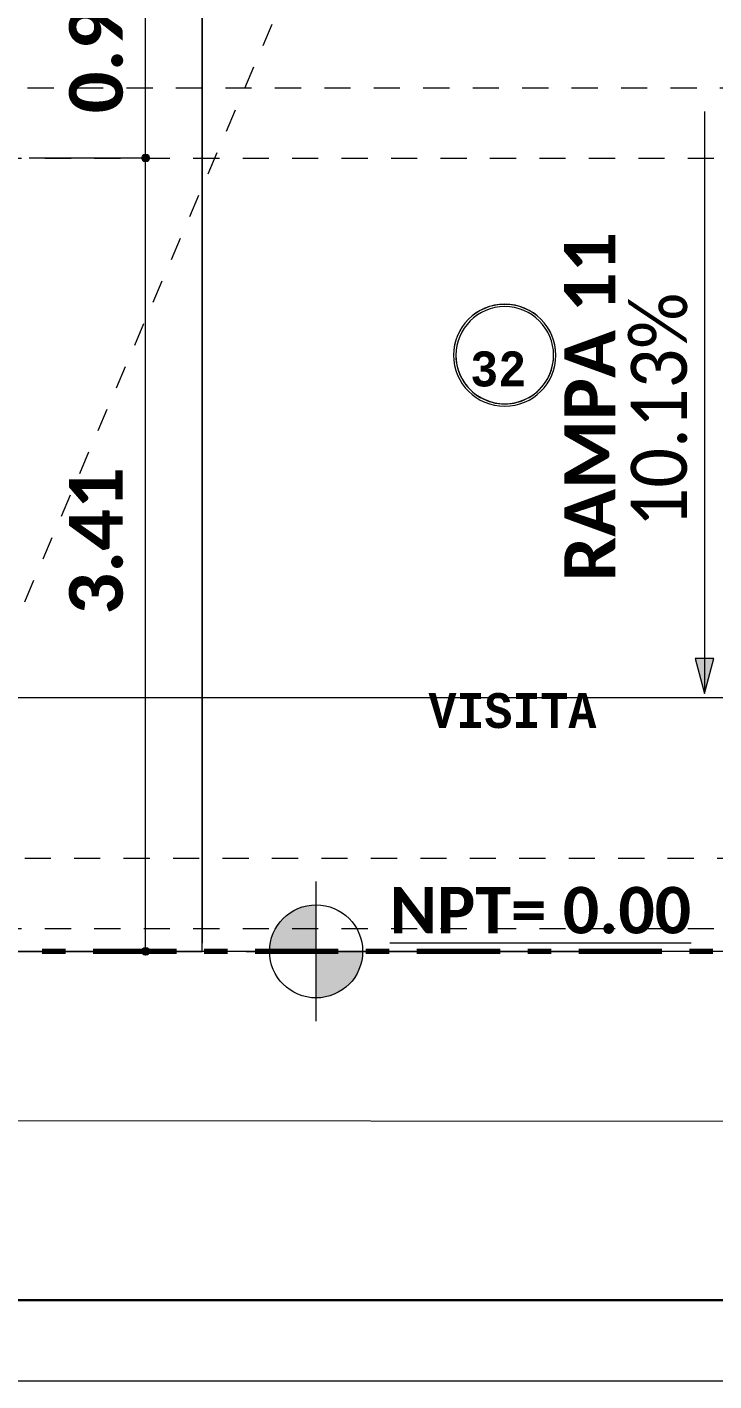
# Model space of a CAD drawing. Header units: metres. Extents: x -144 to 1000, y -717 to 29.
# Drawn here: x 230.45 to 233.4, y -573.38 to -567.56 of the extents above; entities that cross this region are included whole.
import ezdxf

# ---------------------------------------------------------------- set-up
doc = ezdxf.new("R2010")
doc.units = ezdxf.units.M
for name, pattern in [('Basculante', [0.11625, 0.075, -0.04125]), ('basculante modificado', [0.18, 0.1125, -0.0675]), ('Dash Dot 3_16_', [0.595313, 0.357187, -0.119063, 0, -0.119063])]:
    doc.linetypes.add(name, pattern=pattern)
doc.layers.get('0').update_dxf_attribs({"color": 1})
for name, color, linetype, lineweight in [('A-ANNO-DIMS', 1, 'Continuous', 9), ('A-DETL', 1, 'Continuous', 9), ('A-DETL-THIN', 1, 'Continuous', 9), ('A-FLOR', 2, 'Continuous', 9), ('C-PRKG', 2, 'Continuous', 9), ('G-ANNO-DIMS', 1, 'Continuous', 9), ('G-ANNO-TEXT', 2, 'Continuous', 9)]:
    doc.layers.add(name, color=color, linetype=linetype, lineweight=lineweight)
doc.styles.add('Calibri', font='calibri.ttf', dxfattribs={"width": 0.9, "height": 0.24})
doc.styles.add('Calibri_B', font='calibrib.ttf', dxfattribs={"height": 0.165})
doc.styles.add('Calibri_B_3', font='calibrib.ttf', dxfattribs={"height": 0.15})
doc.styles.add('Calibri_B_8', font='calibrib.ttf', dxfattribs={"height": 0.9})
doc.styles.add('Courier New_B', font='courbd.ttf', dxfattribs={"height": 0.1125})

# ---------------------------------------------------------------- blocks, each defined once
blk = doc.blocks.new('W')
at = {"layer": 'A-ANNO-DIMS', "lineweight": 25, "true_color": 0x004080}
h = blk.add_hatch(color=156, dxfattribs=at)
edge = h.paths.add_edge_path()
edge.add_arc((228.4561, -506.6064), 0.015, 0, 360)
h = blk.add_hatch(color=156, dxfattribs=at)
edge = h.paths.add_edge_path()
edge.add_arc((228.4561, -506.6064), 0.015, 0, 360)
h = blk.add_hatch(color=156, dxfattribs=at)
edge = h.paths.add_edge_path()
edge.add_arc((228.4561, -510.015), 0.015, 0, 360)
at = {"layer": 'G-ANNO-DIMS'}
blk.add_hatch(color=256, dxfattribs=at).paths.add_polyline_path([(230.8568, -508.9064), (230.897, -508.7564), (230.8166, -508.7564)])
h = blk.add_hatch(color=256, dxfattribs=at)
edge = h.paths.add_edge_path()
edge.add_line((229.1884, -510.015), (228.9884, -510.015))
edge.add_arc((229.1884, -510.015), 0.2, 90, 180, ccw=False)
edge.add_line((229.1884, -509.815), (229.1884, -510.015))
h = blk.add_hatch(color=256, dxfattribs=at)
edge = h.paths.add_edge_path()
edge.add_line((229.1884, -510.015), (229.3884, -510.015))
edge.add_arc((229.1884, -510.015), 0.2, 270, 360, ccw=False)
edge.add_line((229.1884, -510.215), (229.1884, -510.015))
at = {"layer": 'A-ANNO-DIMS', "color": 156, "true_color": 0x004080}
for p, q in [((228.4561, -506.6064), (228.4561, -505.7064)), ((228.4561, -506.6064), (227.9561, -506.6064)), ((228.4561, -506.6064), (227.9561, -506.6064)), ((228.4561, -510.015), (228.4561, -506.6064)), ((228.4561, -506.6064), (228.5361, -506.6064)), ((228.4561, -506.6064), (228.5361, -506.6064)), ((228.4561, -510.015), (227.9561, -510.015)), ((228.4561, -510.015), (228.5361, -510.015))]:
    blk.add_line(p, q, dxfattribs=at)
at = {"layer": 'A-ANNO-DIMS', "color": 118, "true_color": 0x00592d}
blk.add_line((227.599, -508.9242), (237.1988, -508.9242), dxfattribs=at)
at = {"layer": 'A-ANNO-DIMS', "color": 5, "true_color": 0x0000ff}
blk.add_line((242.4939, -510.7548), (211.632, -510.7304), dxfattribs=at)
at = {"layer": 'A-ANNO-DIMS', "color": 156, "lineweight": 25, "true_color": 0x004080}
for centre in [(228.4561, -506.6064), (228.4561, -506.6064), (228.4561, -510.015)]:
    blk.add_circle(centre, 0.015, dxfattribs=at)
at = {"layer": 'A-DETL', "color": 9, "linetype": 'Basculante', "true_color": 0xc0c0c0}
blk.add_line((230.574, -502.3554), (227.2488, -510.1165), dxfattribs=at)
at = {"layer": 'A-DETL', "color": 7, "linetype": 'basculante modificado'}
for p, q in [((237.1988, -506.3065), (227.599, -506.3065)), ((227.598, -506.6065), (237.1988, -506.6065)), ((237.3988, -509.6165), (227.599, -509.6165)), ((227.598, -509.9165), (237.6988, -509.9165))]:
    blk.add_line(p, q, dxfattribs=at)
at = {"layer": 'A-DETL', "color": 7, "linetype": 'Dash Dot 3_16_', "lineweight": 70}
blk.add_line((242.4945, -510.015), (211.6325, -510.015), dxfattribs=at)
at = {"layer": 'A-DETL-THIN'}
for p, q in [((228.6989, -510.015), (228.6989, -505.0054)), ((227.5988, -510.015), (228.6989, -510.015)), ((211.2186, -511.5106), (243.7518, -511.5106)), ((211.2186, -511.8606), (243.7518, -511.8606))]:
    blk.add_line(p, q, dxfattribs=at)
at = {"layer": 'A-FLOR'}
for p, q in [((240.3186, -510.015), (213.234, -510.015)), ((211.2186, -511.515), (243.7518, -511.515))]:
    blk.add_line(p, q, dxfattribs=at)
at = {"layer": 'C-PRKG'}
for p, q in [((228.6989, -505.0054), (228.6989, -509.9799)), ((229.7789, -507.4532), (229.7789, -507.4537)), ((230.2189, -507.4537), (230.2189, -507.4532))]:
    blk.add_line(p, q, dxfattribs=at)
for centre, major_axis, start_param, end_param in [((229.9989, -507.4532), (-0.22, 0), 3.141593, 6.283185), ((229.9989, -507.4537), (-0.22, 0), 3.141593, 6.283185), ((229.9989, -507.4537), (-0.21, 0), 3.141593, 6.283185), ((229.9989, -507.4537), (0.22, 0), 3.141593, 6.283185), ((229.9989, -507.4532), (0.21, 0), 3.142811, 6.281967), ((229.9989, -507.4537), (-0.21, 0), 0, 3.141593)]:
    blk.add_ellipse(centre, major_axis=major_axis, ratio=0.994907, start_param=start_param, end_param=end_param, dxfattribs=at)
at = {"layer": 'G-ANNO-DIMS'}
for p, q in [((230.8568, -506.4064), (230.8568, -508.9064)), ((230.897, -508.7564), (230.8166, -508.7564)), ((230.8166, -508.7564), (230.8568, -508.9064)), ((230.8568, -508.9064), (230.897, -508.7564)), ((229.1884, -510.315), (229.1884, -509.715)), ((228.8884, -510.015), (230.5884, -510.015))]:
    blk.add_line(p, q, dxfattribs=at)
blk.add_circle((229.1884, -510.015), 0.2, dxfattribs=at)
at = {"layer": 'A-ANNO-DIMS', "color": 156, "true_color": 0x004080, "char_height": 0.23, "width": 0.617934, "attachment_point": 1, "rotation": 90, "line_spacing_factor": 1.158048, "style": 'Calibri_B_8'}
for s, insert in [('0.90', (228.1273, -506.4139)), ('3.41', (228.1273, -508.5682))]:
    blk.add_mtext(s, dxfattribs=dict(at, insert=insert))
at = {"layer": 'G-ANNO-DIMS', "style": 'Calibri', "width": 0.9}
blk.add_text('10.13%%%', height=0.24, rotation=90, dxfattribs=at).set_placement((230.7814, -508.1931))
at = {"layer": 'G-ANNO-DIMS', "color": 5, "true_color": 0x0000ff, "style": 'Calibri_B'}
blk.add_text('%%UNPT= 0.00', height=0.2, dxfattribs=at).set_placement((229.505, -509.9378))
at = {"layer": 'G-ANNO-TEXT', "style": 'Calibri_B_3'}
blk.add_text('RAMPA 11', height=0.22, rotation=90, dxfattribs=at).set_placement((230.4745, -508.4247))
at = {"layer": 'G-ANNO-TEXT', "style": 'Courier New_B', "width": 0.8}
for s, p in [('32', (229.8508, -507.5871)), ('VISITA', (229.6712, -509.0552))]:
    blk.add_text(s, height=0.15, dxfattribs=at).set_placement(p)

msp = doc.modelspace()

# ---------------------------------------------------------------- block references
at = {"color": 3}
msp.add_blockref('W', (2.4994, -61.5176), dxfattribs=at)

doc.saveas('drawing.dxf')
